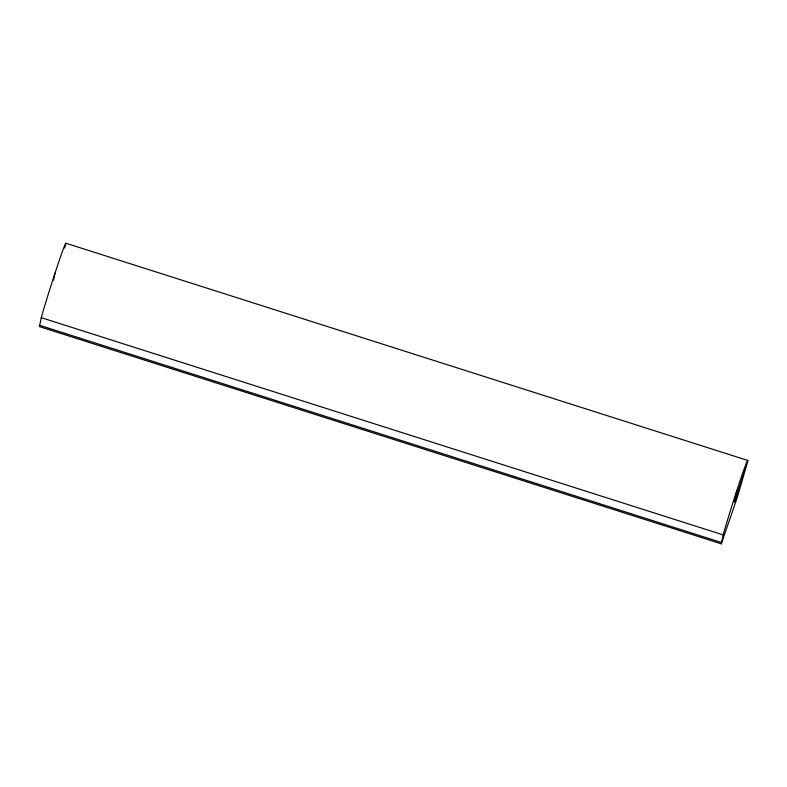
<?xml version="1.0" encoding="UTF-8"?>
<svg xmlns="http://www.w3.org/2000/svg" width="787" height="787" viewBox="0 0 787 787"><rect width="100%" height="100%" fill="white"/><g stroke="black" fill="none" stroke-linecap="round" stroke-linejoin="round"><path stroke-width="1.18" d="M53.526 280.221L54.982 273.207A44.062 1.289 -72.3 0 1 65.695 243.163L747.571 460.385M736.858 490.439L734.438 502.116L747.65 461.792L737.262 497.463L721.305 543.837L39.429 326.615L41.278 317.673A44.062 1.289 -72.3 0 1 54.982 273.207M721.305 543.837L723.164 534.904A44.062 1.289 -72.3 0 1 739.387 482.795A44.062 1.289 -72.3 0 1 747.65 461.792M64.642 248.013L65.774 244.56M41.278 317.673L723.164 534.904M39.35 325.208L721.226 542.44"/></g></svg>
